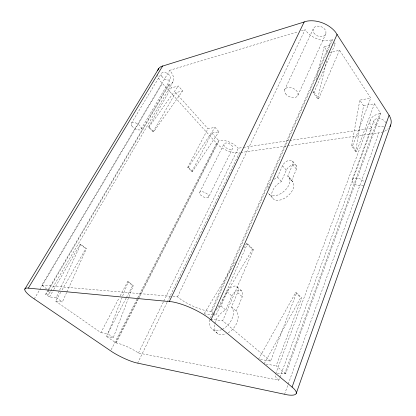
<?xml version="1.0" encoding="UTF-8"?>
<svg xmlns="http://www.w3.org/2000/svg" width="416" height="416" viewBox="0 0 416 416"><rect width="100%" height="100%" fill="white"/><g stroke="black" fill="none" stroke-linecap="round" stroke-linejoin="round"><path stroke-width="0.31" stroke-dasharray="2.08 1.56" d="M363.542 105.732L374.457 103.766L356.59 151.398L355.644 151.512L363.542 105.732L359.814 100.142L370.755 98.082L339.56 50.185L328.411 53.076L324.142 46.686L330.975 44.845M355.644 151.512L351.629 145.938L359.814 100.142M339.56 50.185L318.63 98.639L317.668 98.831L326.789 59.972M317.668 98.831L313.035 92.409L313.799 89.274M316.082 79.882L324.142 46.686M284.534 394.337L378.82 132.876L381.217 132.402A22.433 14.201 16.8 0 0 388.43 128.554M277.3 373.37A23.119 5.881 22.4 0 1 284.653 373.667L379.886 113.667L380.806 113.516L374.457 103.766M284.653 373.667L285.662 373.849L380.806 113.516M352.243 179.566L374.093 120.427M126.152 298.137L106.293 336.378L116.137 342.914A17.207 3.505 26.1 0 1 138.466 353.044L278.808 380.188L279.708 377.754M279.932 377.146L371.774 128.227A18.548 11.606 15.3 0 1 379.886 113.667M275.683 373.75L370.188 120.52M285.662 373.849L276.146 365.825L301.668 297.799L296.608 292.744L295.615 292.677L258.591 359.112M260.484 359.429L270.566 361.124L296.608 292.744M356.59 151.398L352.57 145.818L370.755 98.082M106.293 336.378L113.313 337.594L133.255 285.62L128.258 281.679L127.676 281.642L119.553 297.107M113.313 337.594L107.895 333.804L128.258 281.679M228.223 332.81A14.633 9.719 -51.5 0 0 236.21 311.085L242.284 296.774A7.129 4.685 -49.1 0 0 239.699 290.212A7.129 4.685 -49.1 0 0 231.832 295.963L225.732 310.04A14.633 9.719 -51.5 0 0 214.438 326.893A14.633 9.719 -51.5 0 0 226.127 333.835M291.574 180.606L296.436 169.156A6.417 3.739 -39.4 0 0 293.483 164.762A6.417 3.739 -39.4 0 0 286.291 170.253L281.398 181.548A13.031 7.795 -40.5 0 0 272.142 197.345A13.031 7.795 -40.5 0 0 287.888 195.889A13.031 7.795 -40.5 0 0 291.574 180.606L287.721 176.041L292.651 164.564A6.458 3.713 -39.5 0 0 289.723 160.196A6.458 3.713 -39.5 0 0 282.495 165.729L277.529 177.055A13.114 7.743 -40.6 0 0 273.879 179.566M222.29 329.321A14.742 9.672 -51.4 0 0 231.483 306.946L237.656 292.573A7.181 4.659 -49 0 0 235.113 286.021A7.181 4.659 -49 0 0 227.198 291.829L221.005 305.958A14.742 9.672 -51.4 0 0 217.994 307.757M270.566 361.124L222.685 320.767L253.438 249.579L247.484 243.63L246.48 243.636L243.807 248.061M212.898 314.834L216.055 315.182L247.484 243.63M313.035 92.409L314.002 92.206L335.317 43.67L334.646 42.64M172.962 296.462L177.481 296.852A26.541 8.33 25.1 0 0 210.829 311.522L211.843 311.631L332.634 39.551L333.304 40.581M210.829 311.522L331.687 39.811L332.634 39.551M60.746 292.24L55.604 301.174L62.364 301.969L66.638 292.495M66.903 291.902L86.398 248.68L80.746 244.218L80.179 244.223L53.716 289.624M297.939 95.228L325.806 33.816M48.214 289.739L45.583 294.216L49.468 296.915L56.191 297.653L59.426 290.607M59.696 290.02L80.746 244.218M284.57 89.96L313.186 29.006M177.481 296.852L305.1 29.656A20.566 15.356 23.3 0 0 331.687 39.811M137.634 363.189L167.06 302.385M167.341 301.803L239.496 152.719L237.739 152.864A18.112 9.76 26.7 0 1 217.89 144.747L160.883 81.723A19.88 11.336 32.1 0 1 157.482 74.469M138.466 353.044L163.483 301.688M163.769 301.101L238.264 148.2L242.757 147.529M208.562 197.231A5.096 2.309 26.5 0 0 203.351 191.932A5.096 2.309 26.5 0 0 200.585 194.99A5.096 2.309 26.5 0 0 208.562 197.231L232.513 148.59A4.872 2.59 26.6 0 0 227.713 143.151A4.872 2.59 26.6 0 0 224.78 146.661A4.872 2.59 26.6 0 0 232.513 148.59M199.748 192.234L224.136 143.707M115.554 342.81L218.587 140.509L219.17 140.41A14.477 7.623 26.6 0 1 238.264 148.2M116.137 342.914L138.216 299.52M138.507 298.943L219.17 140.41M111.197 349.721L216.466 143.307M126.448 297.565L132.673 285.579L133.255 285.62M191.87 171.579L211.884 133.042L218.941 131.773L215.046 127.379L207.99 128.71L187.715 167.32L191.87 171.579L192.457 171.512L218.941 131.773M55.604 301.174L100.896 332.628L119.252 297.684M264.186 363.75L300.669 297.726L301.668 297.799M62.031 290.004L85.831 248.674L86.398 248.68M153.093 131.877L175.651 92.706L182.666 90.886L178.324 85.992L171.314 87.88L148.444 127.114L153.093 131.877L153.67 131.758L182.666 90.886M49.468 296.915L53.388 290.186M49.26 293.478L50.57 291.236M50.898 290.675L173.077 81.728M48.542 289.177L168.579 84.833L169.156 84.677A16.292 9.168 33.2 0 0 169.686 70.325L298.267 31.71M45.583 294.216L46.134 294.273L48.11 290.914M48.438 290.352L169.156 84.677M141.149 129.08L170.643 78.993M34.216 298.984L39.53 290.051M39.858 289.489L162.334 83.465M46.654 289.052A19.776 4.389 28.3 0 0 41.85 285.204L169.686 70.325M216.315 309.946L252.429 249.574L253.438 249.579M131.284 123.412L161.314 73.481M204.391 313.31L235.456 261.882M187.715 167.32L188.297 167.248L215.046 127.379M148.444 127.114L149.022 126.994L178.324 85.992M301.371 30.779L305.1 29.656M334.079 44.008L335.317 43.67M243.396 147.43L288.969 140.613M289.614 140.52L371.774 128.227M240.781 152.537L378.82 132.876M351.629 145.938L352.57 145.818M41.85 285.204L172.318 296.41M204.058 313.867L212.269 314.766M210.678 319.363L222.685 320.767M100.896 332.628L107.895 333.804M266.074 364.078L276.146 365.825M56.191 297.653L62.364 301.969M80.179 244.223L85.831 248.674M127.676 281.642L132.673 285.579M213.184 329.826L218.083 333.83M211.843 311.631L213.247 312.816M213.715 313.206L216.055 315.182M221.005 305.958L225.732 310.04M231.483 306.946L236.21 311.085M227.198 291.829L231.832 295.963M237.656 292.573L242.284 296.774M237.333 287.009L241.925 291.21M246.48 243.636L252.429 249.574M295.615 292.677L300.669 297.726M149.022 126.994L153.67 131.758M188.297 167.248L192.457 171.512M168.579 84.833L171.314 87.88M175.651 92.706L207.99 128.71M211.884 133.042L218.587 140.509M272.355 197.766L268.382 193.326A13.114 7.743 -40.6 0 0 284.227 191.084A13.114 7.743 -40.6 0 0 287.721 176.041M277.529 177.055L281.398 181.548M289.172 177.46L293.036 182.042M282.495 165.729L286.291 170.253M292.651 164.564L296.436 169.156M292.666 161.21L296.426 165.802M314.002 92.206L318.63 98.639M278.808 380.188A23.119 5.881 22.4 0 1 275.564 374.275M48.058 290.54A19.776 4.389 28.3 0 1 46.134 294.273M383.708 126.292A6.152 3.869 16 0 1 374.624 123.786A6.152 3.869 16 0 1 377.676 118.57A6.152 3.869 16 0 1 385.7 122.886M363.511 185.125A6.495 3.531 18.1 0 1 353.99 183.7A6.495 3.531 18.1 0 1 354.442 178.209A6.495 3.531 18.1 0 1 363.808 181.527M221.764 329.566A14.742 9.672 -51.4 0 1 209.94 319.738M210.402 318.068A14.742 9.672 -51.4 0 1 212.857 313.149M267.946 188.406A13.114 7.743 -40.6 0 1 270.171 183.643M161.72 76.201A5.424 3.068 32.7 0 0 170.123 79.607A5.424 3.068 32.7 0 0 166.119 72.842A5.424 3.068 32.7 0 0 161.72 76.201M131.882 125.97A5.694 2.766 31.3 0 0 140.665 129.626A5.694 2.766 31.3 0 0 136.131 123.084A5.694 2.766 31.3 0 0 131.882 125.97M313.882 32.952A6.76 4.976 23.3 0 0 325.161 34.949A6.76 4.976 23.3 0 0 319.493 26.198A6.76 4.976 23.3 0 0 313.882 32.952M285.501 93.746A7.197 4.602 24 0 0 297.326 96.268A7.197 4.602 24 0 0 290.982 87.641A7.197 4.602 24 0 0 285.501 93.746"/><path stroke-width="0.62" d="M296.228 393.422L390.718 124.946M292.084 387.088L208.354 317.782A31.413 8.97 25.1 0 0 172.219 301.834L26.962 288.018A24.289 5.169 27.8 0 0 32.089 297.482L112.544 352.139A21.746 4.306 26.1 0 0 135.824 362.747L287.139 394.82A28.148 6.848 23.1 0 0 293.769 388.606L292.084 387.088L389.085 115.248L335.421 31.954A24.362 17.623 23.3 0 0 306.951 21.133L161.153 66.529A19.88 11.336 32.1 0 0 157.638 70.71M210.995 319.836L337.126 34.284M169.322 301.439L304.262 21.778M28.366 288.059L162.708 65.889M24.799 289.156L158.761 68.489M389.085 115.248L390.151 117.203A22.433 14.201 16.8 0 1 389.917 126.646"/></g></svg>
